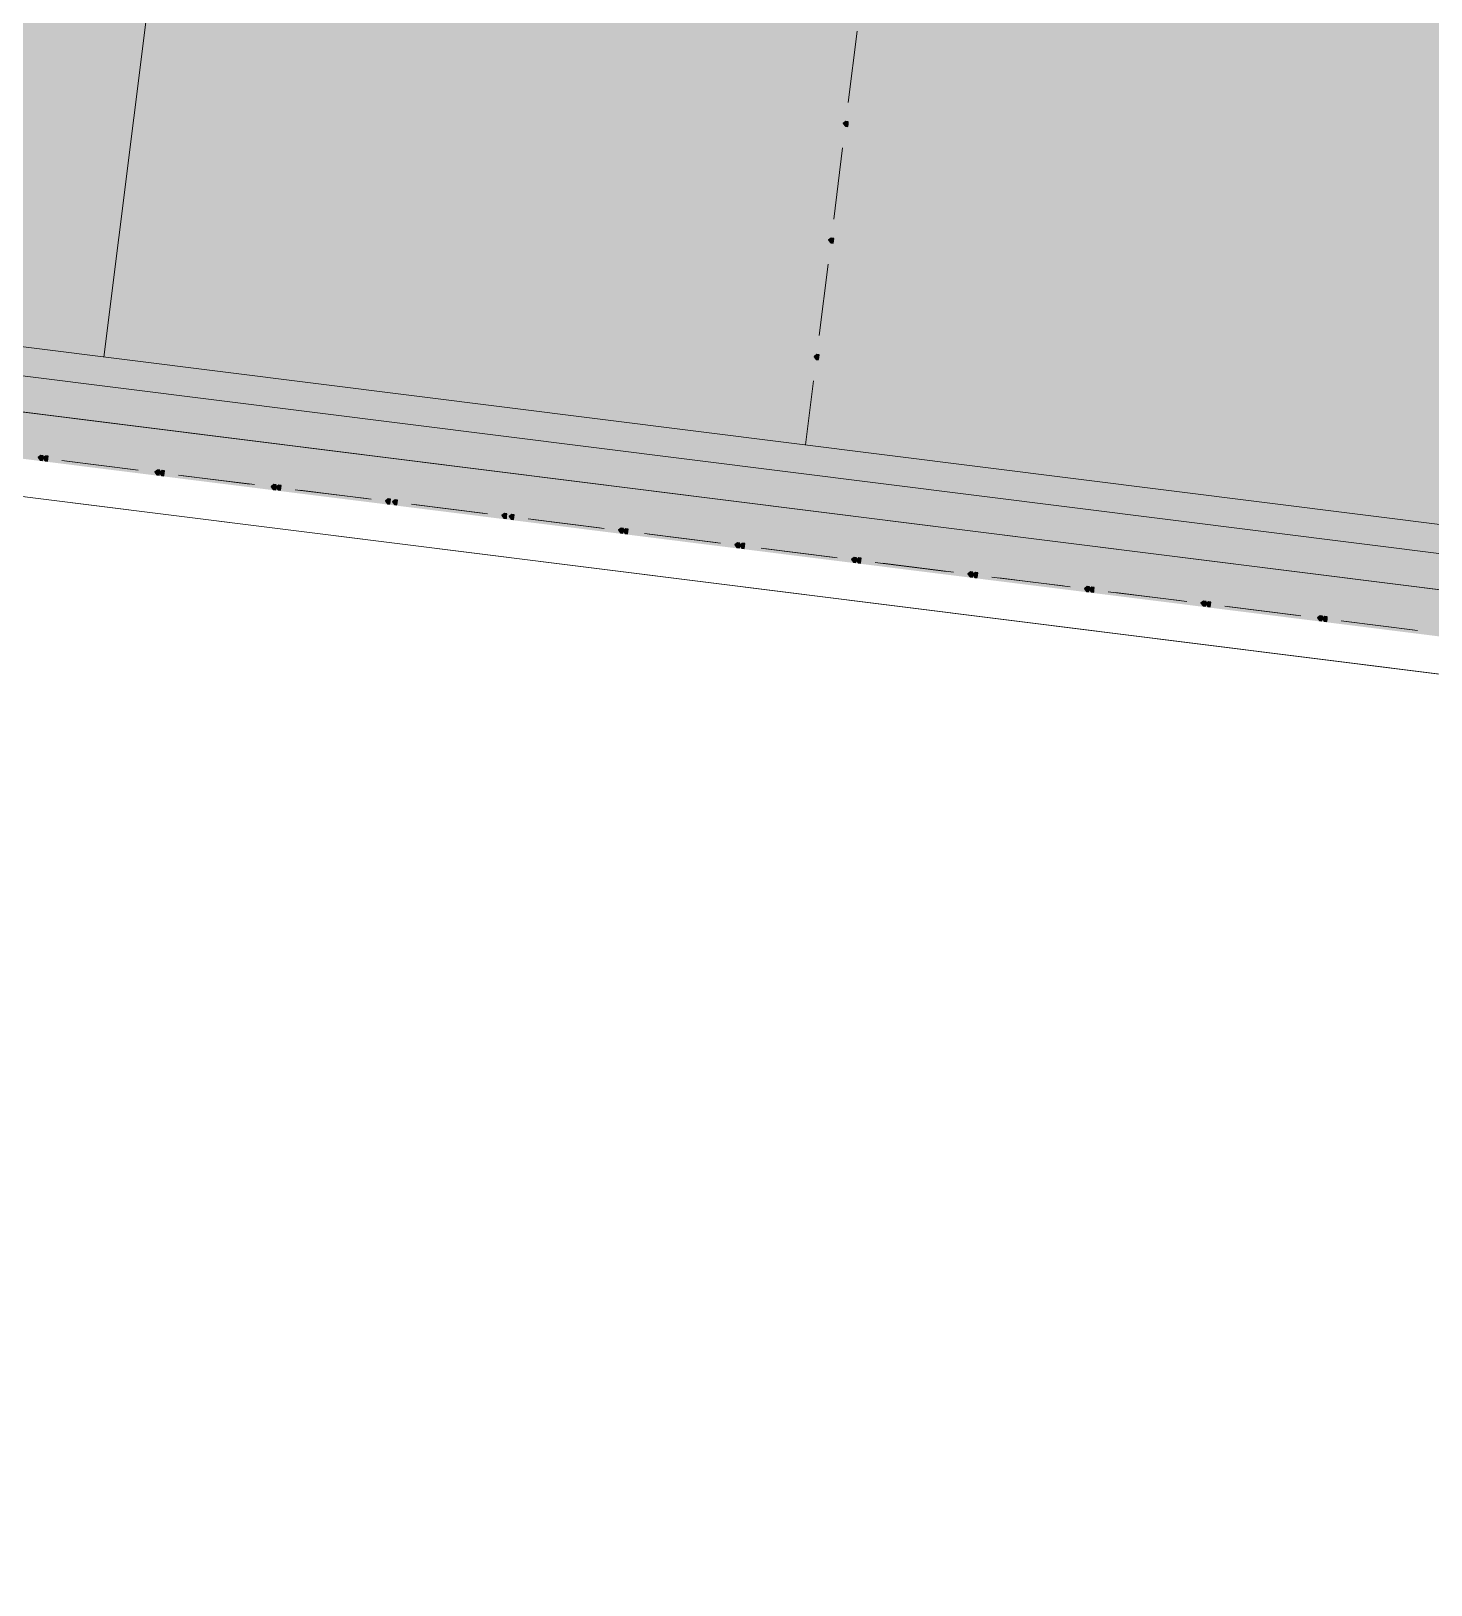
# Model space of a CAD drawing. Header units: metres. Extents: x -4 to 509425, y 7549 to 4732445.
# Drawn here: x 475961.63 to 475966.58, y 4719707.38 to 4719712.87 of the extents above; entities that cross this region are included whole.
import ezdxf

# ---------------------------------------------------------------- set-up
doc = ezdxf.new("R2010")
doc.units = ezdxf.units.M
doc.header["$LTSCALE"] = 0.01
doc.header["$MEASUREMENT"] = 0
doc.layers.get('0').update_dxf_attribs({"lineweight": 0})
doc.layers.add('_SUBESTACIÓN', color=1, linetype='Continuous')
doc.layers.add('SUBESTACION LA VID', color=253, linetype='Continuous')

# ---------------------------------------------------------------- blocks, each defined once
blk = doc.blocks.new('A$Cfff6051d')
at = {"layer": 'SUBESTACION LA VID', "transparency": 33554687}
h = blk.add_hatch(color=256, dxfattribs=at)
h.dxf.hatch_style = 2
h.paths.add_polyline_path([(475964.5207, 4719712.5379), (475964.5217, 4719712.5463), (475964.5133, 4719712.5474), (475964.5039, 4719712.54), (475964.5112, 4719712.5306), (475964.5196, 4719712.5295)])
h = blk.add_hatch(color=256, dxfattribs=at)
h.dxf.hatch_style = 2
h.paths.add_polyline_path([(475964.4691, 4719712.1263), (475964.4701, 4719712.1347), (475964.4617, 4719712.1358), (475964.4523, 4719712.1284), (475964.4596, 4719712.119), (475964.468, 4719712.1179)])
h = blk.add_hatch(color=256, dxfattribs=at)
h.dxf.hatch_style = 2
h.paths.add_polyline_path([(475964.4175, 4719711.7147), (475964.4185, 4719711.7231), (475964.4101, 4719711.7241), (475964.4007, 4719711.7168), (475964.408, 4719711.7073), (475964.4164, 4719711.7063)])
h = blk.add_hatch(color=256, dxfattribs=at)
h.dxf.hatch_style = 2
h.paths.add_polyline_path([(475961.6766, 4719711.3587), (475961.6776, 4719711.3671), (475961.6692, 4719711.3681), (475961.6598, 4719711.3608), (475961.6671, 4719711.3513), (475961.6755, 4719711.3503)])
h = blk.add_hatch(color=256, dxfattribs=at)
h.dxf.hatch_style = 2
h.paths.add_polyline_path([(475961.6934, 4719711.3565), (475961.6944, 4719711.3649), (475961.686, 4719711.366), (475961.6766, 4719711.3587), (475961.6839, 4719711.3492), (475961.6923, 4719711.3481)])
h = blk.add_hatch(color=256, dxfattribs=at)
h.dxf.hatch_style = 2
h.paths.add_polyline_path([(475962.0882, 4719711.3071), (475962.0893, 4719711.3155), (475962.0809, 4719711.3165), (475962.0714, 4719711.3092), (475962.0788, 4719711.2997), (475962.0872, 4719711.2987)])
h = blk.add_hatch(color=256, dxfattribs=at)
h.dxf.hatch_style = 2
h.paths.add_polyline_path([(475962.105, 4719711.3049), (475962.1061, 4719711.3133), (475962.0977, 4719711.3144), (475962.0882, 4719711.3071), (475962.0956, 4719711.2976), (475962.104, 4719711.2965)])
h = blk.add_hatch(color=256, dxfattribs=at)
h.dxf.hatch_style = 2
h.paths.add_polyline_path([(475962.4998, 4719711.2554), (475962.5009, 4719711.2638), (475962.4925, 4719711.2649), (475962.483, 4719711.2576), (475962.4904, 4719711.2481), (475962.4988, 4719711.247)])
h = blk.add_hatch(color=256, dxfattribs=at)
h.dxf.hatch_style = 2
h.paths.add_polyline_path([(475962.5166, 4719711.2533), (475962.5177, 4719711.2617), (475962.5093, 4719711.2628), (475962.4998, 4719711.2554), (475962.5072, 4719711.246), (475962.5156, 4719711.2449)])
h = blk.add_hatch(color=256, dxfattribs=at)
h.dxf.hatch_style = 2
h.paths.add_polyline_path([(475962.903, 4719711.2049), (475962.9041, 4719711.2133), (475962.8957, 4719711.2143), (475962.8862, 4719711.207), (475962.8936, 4719711.1975), (475962.902, 4719711.1965)])
h = blk.add_hatch(color=256, dxfattribs=at)
h.dxf.hatch_style = 2
h.paths.add_polyline_path([(475962.9282, 4719711.2017), (475962.9293, 4719711.2101), (475962.9209, 4719711.2112), (475962.9114, 4719711.2038), (475962.9188, 4719711.1944), (475962.9272, 4719711.1933)])
h = blk.add_hatch(color=256, dxfattribs=at)
h.dxf.hatch_style = 2
h.paths.add_polyline_path([(475963.3147, 4719711.1533), (475963.3157, 4719711.1617), (475963.3073, 4719711.1627), (475963.2979, 4719711.1554), (475963.3052, 4719711.1459), (475963.3136, 4719711.1449)])
h = blk.add_hatch(color=256, dxfattribs=at)
h.dxf.hatch_style = 2
h.paths.add_polyline_path([(475963.3399, 4719711.1501), (475963.3409, 4719711.1585), (475963.3325, 4719711.1596), (475963.3231, 4719711.1522), (475963.3304, 4719711.1428), (475963.3388, 4719711.1417)])
h = blk.add_hatch(color=256, dxfattribs=at)
h.dxf.hatch_style = 2
h.paths.add_polyline_path([(475963.7263, 4719711.1017), (475963.7273, 4719711.1101), (475963.7189, 4719711.1111), (475963.7095, 4719711.1038), (475963.7168, 4719711.0943), (475963.7252, 4719711.0933)])
h = blk.add_hatch(color=256, dxfattribs=at)
h.dxf.hatch_style = 2
h.paths.add_polyline_path([(475963.7431, 4719711.0996), (475963.7441, 4719711.108), (475963.7357, 4719711.109), (475963.7263, 4719711.1017), (475963.7336, 4719711.0922), (475963.742, 4719711.0912)])
h = blk.add_hatch(color=256, dxfattribs=at)
h.dxf.hatch_style = 2
h.paths.add_polyline_path([(475964.1379, 4719711.0501), (475964.1389, 4719711.0585), (475964.1305, 4719711.0595), (475964.1211, 4719711.0522), (475964.1284, 4719711.0427), (475964.1368, 4719711.0417)])
h = blk.add_hatch(color=256, dxfattribs=at)
h.dxf.hatch_style = 2
h.paths.add_polyline_path([(475964.1547, 4719711.048), (475964.1557, 4719711.0564), (475964.1473, 4719711.0574), (475964.1379, 4719711.0501), (475964.1452, 4719711.0406), (475964.1536, 4719711.0396)])
h = blk.add_hatch(color=256, dxfattribs=at)
h.dxf.hatch_style = 2
h.paths.add_polyline_path([(475964.5495, 4719710.9985), (475964.5506, 4719711.0069), (475964.5422, 4719711.0079), (475964.5327, 4719711.0006), (475964.5401, 4719710.9911), (475964.5485, 4719710.9901)])
h = blk.add_hatch(color=256, dxfattribs=at)
h.dxf.hatch_style = 2
h.paths.add_polyline_path([(475964.5663, 4719710.9964), (475964.5674, 4719711.0048), (475964.559, 4719711.0058), (475964.5495, 4719710.9985), (475964.5569, 4719710.989), (475964.5653, 4719710.988)])
h = blk.add_hatch(color=256, dxfattribs=at)
h.dxf.hatch_style = 2
h.paths.add_polyline_path([(475964.9611, 4719710.9469), (475964.9622, 4719710.9553), (475964.9538, 4719710.9563), (475964.9443, 4719710.949), (475964.9517, 4719710.9395), (475964.9601, 4719710.9385)])
h = blk.add_hatch(color=256, dxfattribs=at)
h.dxf.hatch_style = 2
h.paths.add_polyline_path([(475964.9779, 4719710.9448), (475964.979, 4719710.9532), (475964.9706, 4719710.9542), (475964.9611, 4719710.9469), (475964.9685, 4719710.9374), (475964.9769, 4719710.9364)])
h = blk.add_hatch(color=256, dxfattribs=at)
h.dxf.hatch_style = 2
h.paths.add_polyline_path([(475965.3727, 4719710.8953), (475965.3738, 4719710.9037), (475965.3654, 4719710.9047), (475965.3559, 4719710.8974), (475965.3633, 4719710.8879), (475965.3717, 4719710.8869)])
h = blk.add_hatch(color=256, dxfattribs=at)
h.dxf.hatch_style = 2
h.paths.add_polyline_path([(475965.3895, 4719710.8932), (475965.3906, 4719710.9016), (475965.3822, 4719710.9026), (475965.3727, 4719710.8953), (475965.3801, 4719710.8858), (475965.3885, 4719710.8848)])
h = blk.add_hatch(color=256, dxfattribs=at)
h.dxf.hatch_style = 2
h.paths.add_polyline_path([(475965.7844, 4719710.8437), (475965.7854, 4719710.8521), (475965.777, 4719710.8531), (475965.7676, 4719710.8458), (475965.7749, 4719710.8363), (475965.7833, 4719710.8353)])
h = blk.add_hatch(color=256, dxfattribs=at)
h.dxf.hatch_style = 2
h.paths.add_polyline_path([(475965.8012, 4719710.8416), (475965.8022, 4719710.85), (475965.7938, 4719710.851), (475965.7844, 4719710.8437), (475965.7917, 4719710.8342), (475965.8001, 4719710.8332)])
h = blk.add_hatch(color=256, dxfattribs=at)
h.dxf.hatch_style = 2
h.paths.add_polyline_path([(475966.196, 4719710.7921), (475966.197, 4719710.8005), (475966.1886, 4719710.8015), (475966.1792, 4719710.7942), (475966.1865, 4719710.7847), (475966.1949, 4719710.7837)])
h = blk.add_hatch(color=256, dxfattribs=at)
h.dxf.hatch_style = 2
h.paths.add_polyline_path([(475966.2128, 4719710.79), (475966.2138, 4719710.7984), (475966.2054, 4719710.7994), (475966.196, 4719710.7921), (475966.2033, 4719710.7826), (475966.2117, 4719710.7816)])
at = {"layer": 'SUBESTACION LA VID', "lineweight": 15}
for p, q in [((475961.892, 4719711.7156), (475963.9656, 4719728.2559)), ((475964.5217, 4719712.6146), (475964.5533, 4719712.8666)), ((475964.4701, 4719712.203), (475964.5017, 4719712.455)), ((475964.4185, 4719711.7913), (475964.4501, 4719712.0434)), ((475964.3701, 4719711.4049), (475964.3985, 4719711.6317)), ((475961.9958, 4719711.3186), (475961.7438, 4719711.3502)), ((475962.0126, 4719711.3165), (475961.7606, 4719711.3481)), ((475962.4074, 4719711.267), (475962.1554, 4719711.2986)), ((475962.4242, 4719711.2649), (475962.1722, 4719711.2965)), ((475962.819, 4719711.2154), (475962.567, 4719711.247)), ((475962.8358, 4719711.2133), (475962.5838, 4719711.2449)), ((475963.2307, 4719711.1638), (475962.9786, 4719711.1954)), ((475963.2475, 4719711.1617), (475962.9954, 4719711.1933)), ((475963.6423, 4719711.1122), (475963.3903, 4719711.1438)), ((475963.6591, 4719711.1101), (475963.4071, 4719711.1417)), ((475964.0539, 4719711.0606), (475963.8019, 4719711.0922)), ((475964.0707, 4719711.0585), (475963.8187, 4719711.0901)), ((475964.4655, 4719711.009), (475964.2135, 4719711.0406)), ((475964.4823, 4719711.0069), (475964.2303, 4719711.0385)), ((475964.8687, 4719710.9585), (475964.6167, 4719710.9901)), ((475964.8939, 4719710.9553), (475964.6419, 4719710.9869)), ((475965.2803, 4719710.9069), (475965.0283, 4719710.9384)), ((475965.3055, 4719710.9037), (475965.0535, 4719710.9353)), ((475965.692, 4719710.8553), (475965.4399, 4719710.8868)), ((475965.7172, 4719710.8521), (475965.4651, 4719710.8837)), ((475966.1036, 4719710.8036), (475965.8516, 4719710.8352)), ((475966.1204, 4719710.8015), (475965.8684, 4719710.8331)), ((475966.5152, 4719710.752), (475966.2632, 4719710.7836)), ((475966.532, 4719710.7499), (475966.28, 4719710.7815))]:
    blk.add_line(p, q, dxfattribs=at)
for points in [[(475956.7562, 4719712.1291), (475967.9637, 4719801.5255), (476089.5502, 4719786.2823), (476086.0937, 4719758.7124), (476078.3057, 4719696.5919), (475956.7193, 4719711.8351)], [(475957.0502, 4719712.0922), (475968.2198, 4719801.1862), (476089.2182, 4719786.0167), (476085.7997, 4719758.7492), (476078.0486, 4719696.9228), (475957.0502, 4719712.0922)], [(475973.0411, 4719709.7888), (475956.7193, 4719711.8351), (475957.2132, 4719715.7749)], [(475973.078, 4719710.0828), (475957.0502, 4719712.0922), (475957.5072, 4719715.738)], [(475967.3312, 4719710.9313), (475961.2745, 4719711.6906), (475961.2872, 4719711.7914), (475967.3438, 4719711.0321)]]:
    blk.add_lwpolyline(points, dxfattribs=at)
at = {"layer": 'SUBESTACION LA VID'}
for points in [[(475964.5207, 4719712.5379), (475964.5217, 4719712.5463), (475964.5133, 4719712.5474), (475964.5039, 4719712.54), (475964.5112, 4719712.5306), (475964.5196, 4719712.5295)], [(475964.4691, 4719712.1263), (475964.4701, 4719712.1347), (475964.4617, 4719712.1358), (475964.4523, 4719712.1284), (475964.4596, 4719712.119), (475964.468, 4719712.1179)], [(475964.4175, 4719711.7147), (475964.4185, 4719711.7231), (475964.4101, 4719711.7241), (475964.4007, 4719711.7168), (475964.408, 4719711.7073), (475964.4164, 4719711.7063)], [(475961.6766, 4719711.3587), (475961.6776, 4719711.3671), (475961.6692, 4719711.3681), (475961.6598, 4719711.3608), (475961.6671, 4719711.3513), (475961.6755, 4719711.3503)], [(475961.6934, 4719711.3565), (475961.6944, 4719711.3649), (475961.686, 4719711.366), (475961.6766, 4719711.3587), (475961.6839, 4719711.3492), (475961.6923, 4719711.3481)], [(475962.0882, 4719711.3071), (475962.0893, 4719711.3155), (475962.0809, 4719711.3165), (475962.0714, 4719711.3092), (475962.0788, 4719711.2997), (475962.0872, 4719711.2987)], [(475962.105, 4719711.3049), (475962.1061, 4719711.3133), (475962.0977, 4719711.3144), (475962.0882, 4719711.3071), (475962.0956, 4719711.2976), (475962.104, 4719711.2965)], [(475962.4998, 4719711.2554), (475962.5009, 4719711.2638), (475962.4925, 4719711.2649), (475962.483, 4719711.2576), (475962.4904, 4719711.2481), (475962.4988, 4719711.247)], [(475962.5166, 4719711.2533), (475962.5177, 4719711.2617), (475962.5093, 4719711.2628), (475962.4998, 4719711.2554), (475962.5072, 4719711.246), (475962.5156, 4719711.2449)], [(475962.903, 4719711.2049), (475962.9041, 4719711.2133), (475962.8957, 4719711.2143), (475962.8862, 4719711.207), (475962.8936, 4719711.1975), (475962.902, 4719711.1965)], [(475962.9282, 4719711.2017), (475962.9293, 4719711.2101), (475962.9209, 4719711.2112), (475962.9114, 4719711.2038), (475962.9188, 4719711.1944), (475962.9272, 4719711.1933)], [(475963.3147, 4719711.1533), (475963.3157, 4719711.1617), (475963.3073, 4719711.1627), (475963.2979, 4719711.1554), (475963.3052, 4719711.1459), (475963.3136, 4719711.1449)], [(475963.3399, 4719711.1501), (475963.3409, 4719711.1585), (475963.3325, 4719711.1596), (475963.3231, 4719711.1522), (475963.3304, 4719711.1428), (475963.3388, 4719711.1417)], [(475963.7263, 4719711.1017), (475963.7273, 4719711.1101), (475963.7189, 4719711.1111), (475963.7095, 4719711.1038), (475963.7168, 4719711.0943), (475963.7252, 4719711.0933)], [(475963.7431, 4719711.0996), (475963.7441, 4719711.108), (475963.7357, 4719711.109), (475963.7263, 4719711.1017), (475963.7336, 4719711.0922), (475963.742, 4719711.0912)], [(475964.1379, 4719711.0501), (475964.1389, 4719711.0585), (475964.1305, 4719711.0595), (475964.1211, 4719711.0522), (475964.1284, 4719711.0427), (475964.1368, 4719711.0417)], [(475964.1547, 4719711.048), (475964.1557, 4719711.0564), (475964.1473, 4719711.0574), (475964.1379, 4719711.0501), (475964.1452, 4719711.0406), (475964.1536, 4719711.0396)], [(475964.5495, 4719710.9985), (475964.5506, 4719711.0069), (475964.5422, 4719711.0079), (475964.5327, 4719711.0006), (475964.5401, 4719710.9911), (475964.5485, 4719710.9901)], [(475964.5663, 4719710.9964), (475964.5674, 4719711.0048), (475964.559, 4719711.0058), (475964.5495, 4719710.9985), (475964.5569, 4719710.989), (475964.5653, 4719710.988)], [(475964.9611, 4719710.9469), (475964.9622, 4719710.9553), (475964.9538, 4719710.9563), (475964.9443, 4719710.949), (475964.9517, 4719710.9395), (475964.9601, 4719710.9385)], [(475964.9779, 4719710.9448), (475964.979, 4719710.9532), (475964.9706, 4719710.9542), (475964.9611, 4719710.9469), (475964.9685, 4719710.9374), (475964.9769, 4719710.9364)], [(475965.3727, 4719710.8953), (475965.3738, 4719710.9037), (475965.3654, 4719710.9047), (475965.3559, 4719710.8974), (475965.3633, 4719710.8879), (475965.3717, 4719710.8869)], [(475965.3895, 4719710.8932), (475965.3906, 4719710.9016), (475965.3822, 4719710.9026), (475965.3727, 4719710.8953), (475965.3801, 4719710.8858), (475965.3885, 4719710.8848)], [(475965.7844, 4719710.8437), (475965.7854, 4719710.8521), (475965.777, 4719710.8531), (475965.7676, 4719710.8458), (475965.7749, 4719710.8363), (475965.7833, 4719710.8353)], [(475965.8012, 4719710.8416), (475965.8022, 4719710.85), (475965.7938, 4719710.851), (475965.7844, 4719710.8437), (475965.7917, 4719710.8342), (475965.8001, 4719710.8332)], [(475966.196, 4719710.7921), (475966.197, 4719710.8005), (475966.1886, 4719710.8015), (475966.1792, 4719710.7942), (475966.1865, 4719710.7847), (475966.1949, 4719710.7837)], [(475966.2128, 4719710.79), (475966.2138, 4719710.7984), (475966.2054, 4719710.7994), (475966.196, 4719710.7921), (475966.2033, 4719710.7826), (475966.2117, 4719710.7816)]]:
    blk.add_lwpolyline(points, close=True, dxfattribs=at)
at = {"layer": 'SUBESTACION LA VID', "lineweight": 0}
for points in [[(475964.5207, 4719712.5379), (475964.5217, 4719712.5463), (475964.5133, 4719712.5474), (475964.5039, 4719712.54), (475964.5112, 4719712.5306), (475964.5196, 4719712.5295)], [(475964.4691, 4719712.1263), (475964.4701, 4719712.1347), (475964.4617, 4719712.1358), (475964.4523, 4719712.1284), (475964.4596, 4719712.119), (475964.468, 4719712.1179)], [(475964.4175, 4719711.7147), (475964.4185, 4719711.7231), (475964.4101, 4719711.7241), (475964.4007, 4719711.7168), (475964.408, 4719711.7073), (475964.4164, 4719711.7063)], [(475961.6766, 4719711.3587), (475961.6776, 4719711.3671), (475961.6692, 4719711.3681), (475961.6598, 4719711.3608), (475961.6671, 4719711.3513), (475961.6755, 4719711.3503)], [(475961.6934, 4719711.3565), (475961.6944, 4719711.3649), (475961.686, 4719711.366), (475961.6766, 4719711.3587), (475961.6839, 4719711.3492), (475961.6923, 4719711.3481)], [(475962.0882, 4719711.3071), (475962.0893, 4719711.3155), (475962.0809, 4719711.3165), (475962.0714, 4719711.3092), (475962.0788, 4719711.2997), (475962.0872, 4719711.2987)], [(475962.105, 4719711.3049), (475962.1061, 4719711.3133), (475962.0977, 4719711.3144), (475962.0882, 4719711.3071), (475962.0956, 4719711.2976), (475962.104, 4719711.2965)], [(475962.4998, 4719711.2554), (475962.5009, 4719711.2638), (475962.4925, 4719711.2649), (475962.483, 4719711.2576), (475962.4904, 4719711.2481), (475962.4988, 4719711.247)], [(475962.5166, 4719711.2533), (475962.5177, 4719711.2617), (475962.5093, 4719711.2628), (475962.4998, 4719711.2554), (475962.5072, 4719711.246), (475962.5156, 4719711.2449)], [(475962.903, 4719711.2049), (475962.9041, 4719711.2133), (475962.8957, 4719711.2143), (475962.8862, 4719711.207), (475962.8936, 4719711.1975), (475962.902, 4719711.1965)], [(475962.9282, 4719711.2017), (475962.9293, 4719711.2101), (475962.9209, 4719711.2112), (475962.9114, 4719711.2038), (475962.9188, 4719711.1944), (475962.9272, 4719711.1933)], [(475963.3147, 4719711.1533), (475963.3157, 4719711.1617), (475963.3073, 4719711.1627), (475963.2979, 4719711.1554), (475963.3052, 4719711.1459), (475963.3136, 4719711.1449)], [(475963.3399, 4719711.1501), (475963.3409, 4719711.1585), (475963.3325, 4719711.1596), (475963.3231, 4719711.1522), (475963.3304, 4719711.1428), (475963.3388, 4719711.1417)], [(475963.7263, 4719711.1017), (475963.7273, 4719711.1101), (475963.7189, 4719711.1111), (475963.7095, 4719711.1038), (475963.7168, 4719711.0943), (475963.7252, 4719711.0933)], [(475963.7431, 4719711.0996), (475963.7441, 4719711.108), (475963.7357, 4719711.109), (475963.7263, 4719711.1017), (475963.7336, 4719711.0922), (475963.742, 4719711.0912)], [(475964.1379, 4719711.0501), (475964.1389, 4719711.0585), (475964.1305, 4719711.0595), (475964.1211, 4719711.0522), (475964.1284, 4719711.0427), (475964.1368, 4719711.0417)], [(475964.1547, 4719711.048), (475964.1557, 4719711.0564), (475964.1473, 4719711.0574), (475964.1379, 4719711.0501), (475964.1452, 4719711.0406), (475964.1536, 4719711.0396)], [(475964.5495, 4719710.9985), (475964.5506, 4719711.0069), (475964.5422, 4719711.0079), (475964.5327, 4719711.0006), (475964.5401, 4719710.9911), (475964.5485, 4719710.9901)], [(475964.5663, 4719710.9964), (475964.5674, 4719711.0048), (475964.559, 4719711.0058), (475964.5495, 4719710.9985), (475964.5569, 4719710.989), (475964.5653, 4719710.988)], [(475964.9611, 4719710.9469), (475964.9622, 4719710.9553), (475964.9538, 4719710.9563), (475964.9443, 4719710.949), (475964.9517, 4719710.9395), (475964.9601, 4719710.9385)], [(475964.9779, 4719710.9448), (475964.979, 4719710.9532), (475964.9706, 4719710.9542), (475964.9611, 4719710.9469), (475964.9685, 4719710.9374), (475964.9769, 4719710.9364)], [(475965.3727, 4719710.8953), (475965.3738, 4719710.9037), (475965.3654, 4719710.9047), (475965.3559, 4719710.8974), (475965.3633, 4719710.8879), (475965.3717, 4719710.8869)], [(475965.3895, 4719710.8932), (475965.3906, 4719710.9016), (475965.3822, 4719710.9026), (475965.3727, 4719710.8953), (475965.3801, 4719710.8858), (475965.3885, 4719710.8848)], [(475965.7844, 4719710.8437), (475965.7854, 4719710.8521), (475965.777, 4719710.8531), (475965.7676, 4719710.8458), (475965.7749, 4719710.8363), (475965.7833, 4719710.8353)], [(475965.8012, 4719710.8416), (475965.8022, 4719710.85), (475965.7938, 4719710.851), (475965.7844, 4719710.8437), (475965.7917, 4719710.8342), (475965.8001, 4719710.8332)], [(475966.196, 4719710.7921), (475966.197, 4719710.8005), (475966.1886, 4719710.8015), (475966.1792, 4719710.7942), (475966.1865, 4719710.7847), (475966.1949, 4719710.7837)], [(475966.2128, 4719710.79), (475966.2138, 4719710.7984), (475966.2054, 4719710.7994), (475966.196, 4719710.7921), (475966.2033, 4719710.7826), (475966.2117, 4719710.7816)]]:
    blk.add_lwpolyline(points, close=True, dxfattribs=at)

msp = doc.modelspace()

# ---------------------------------------------------------------- hatches: boundary and pattern name
at = {"layer": '_SUBESTACIÓN', "transparency": 33554559}
h = msp.add_hatch(color=1, dxfattribs=at)
h.dxf.hatch_style = 1
h.paths.add_polyline_path([(475968.6399, 4719805.825), (476089.9386, 4719790.615), (476078.1686, 4719696.74), (475956.8686, 4719711.9502)])

# ---------------------------------------------------------------- block references
at = {"linetype": 'Continuous'}
msp.add_blockref('A$Cfff6051d', (0, 0), dxfattribs=at)

doc.saveas('drawing.dxf')
